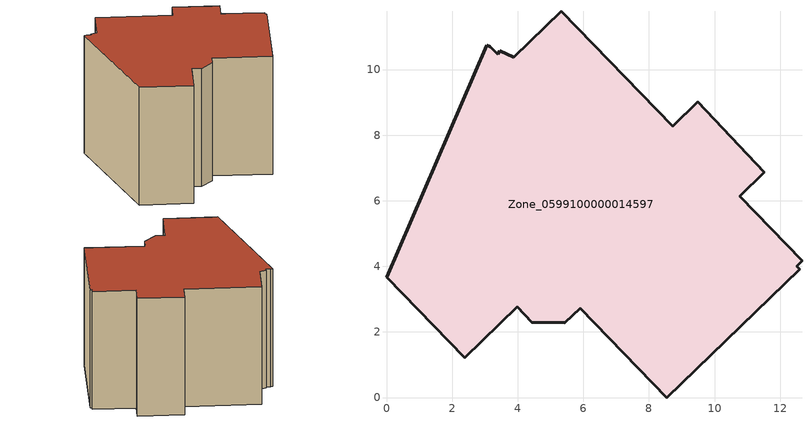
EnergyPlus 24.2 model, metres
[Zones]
Zone_0599100000014597
 floor ground (C_G): 10.77,6.13 12.67,4.17 12.51,4.01 12.6,3.91 8.54,0 5.9,2.73 5.43,2.28 4.43,2.3 3.98,2.76 2.38,1.21 0,3.67 3.05,10.74 3.16,10.69 3.4,10.46 3.45,10.57 3.88,10.38 5.32,11.77 8.72,8.27 9.49,9.02 11.52,6.86 z0
 wall outside (C_F): 0,3.67 2.38,1.21 3.98,2.76 4.43,2.3 5.43,2.28 5.9,2.73 8.54,0 12.6,3.91 12.51,4.01 12.67,4.17 10.77,6.13 11.52,6.86 9.49,9.02 8.72,8.27 5.32,11.77 3.88,10.38 3.45,10.57 3.4,10.46 3.16,10.69 3.05,10.74 0,3.67 z0:8.31
 roof outside (C_R): 11.52,6.86 9.49,9.02 8.72,8.27 5.32,11.77 3.88,10.38 3.45,10.57 3.4,10.46 3.16,10.69 3.05,10.74 0,3.67 2.38,1.21 3.98,2.76 4.43,2.3 5.43,2.28 5.9,2.73 8.54,0 12.6,3.91 12.51,4.01 12.67,4.17 10.77,6.13 z8.31
[BUILDING]
Pand.0599100000014597: North Axis=0; Terrain=City; Loads Convergence Tolerance Value=0.04; Temperature Convergence Tolerance Value=0.4; Solar Distribution=FullExterior; Maximum Number of Warmup Days=25; Minimum Number of Warmup Days=1
[Site:Location]
Rotterdam.The.Hague.AP_ZH_NLD Design_Conditions: Latitude=51.96; Longitude=4.45; Time Zone=1; Elevation=-4.5
[SITE:GROUNDTEMPERATURE:BUILDINGSURFACE]
18, 18, 18, 18, 18, 18, 18, 18, 18, 18, 18, 18
[MATERIAL] Thermal Absorptance=0.9; Solar Absorptance=0.7; Visible Absorptance=0.7
Name | Roughness | Thickness | Conductivity | Density | Specific Heat
G.TI.1975-1991 | MediumSmooth | 0.15 | 0.288461 | 540 | 1210
F.TI.1975-1991 | Rough | 0.3 | 0.230769 | 1920 | 840
R.TI.1975-1991 | MediumRough | 0.2 | 0.153846 | 1500 | 1000
[CONSTRUCTION]
C_G: G.TI.1975-1991
C_F: F.TI.1975-1991
C_R: R.TI.1975-1991
[ZONE]
Zone_0599100000014597: Type=1; Multiplier=1; Ceiling Height=Autocalculate; Volume=Autocalculate; Floor Area=autocalculate; Part of Total Floor Area=Yes
[ZONEINFILTRATION:DESIGNFLOWRATE]
Infil_Zone_0599100000014597: Zone or ZoneList or Space or SpaceList=Zone_0599100000014597; Schedule=AlwaysOn; Design Flow Rate Calculation Method=Flow/Area; Flow Rate per Floor Area=0.003; Constant Term Coefficient=1; Temperature Term Coefficient=0; Velocity Term Coefficient=0; Velocity Squared Term Coefficient=0
[HVACTEMPLATE:ZONE:IDEALLOADSAIRSYSTEM]
Zone_0599100000014597: Maximum Heating Supply Air Temperature=50; Minimum Cooling Supply Air Temperature=13; Maximum Heating Supply Air Humidity Ratio=0.0156; Minimum Cooling Supply Air Humidity Ratio=0.0077; Heating Limit=NoLimit; Cooling Limit=NoLimit; Dehumidification Control Type=ConstantSensibleHeatRatio; Cooling Sensible Heat Ratio=0.7; Dehumidification Setpoint=60; Humidification Control Type=None; Humidification Setpoint=30; Outdoor Air Method=None; Outdoor Air Flow Rate per Person=0.00944; Outdoor Air Flow Rate per Zone Floor Area=0; Outdoor Air Flow Rate per Zone=0; Demand Controlled Ventilation Type=None; Outdoor Air Economizer Type=NoEconomizer; Heat Recovery Type=None; Sensible Heat Recovery Effectiveness=0.7; Latent Heat Recovery Effectiveness=0.65
[ZONECONTROL:THERMOSTAT]
ThermostatControl_Zone_0599100000014597: Zone or ZoneList=Zone_0599100000014597; Control Type Schedule=DualSetpointControlType; Control 1=Thermostat_Zone_0599100000014597; Temperature Difference Between Cutout And Setpoint=0
[THERMOSTATSETPOINT:DUALSETPOINT]
Thermostat_Zone_0599100000014597: Heating Setpoint Temperature Schedule=HeatingSetpoint_Zone_0599100000014597; Cooling Setpoint Temperature Schedule=CoolingSetpoint_Zone_0599100000014597
[SCHEDULE:COMPACT]
HeatingSetpoint_Zone_0599100000014597: Through: 12/31, For: AllDays, Until: 24:00, 21
CoolingSetpoint_Zone_0599100000014597: Through: 12/31, For: AllDays, Until: 24:00, 24
DualSetpointControlType: Through: 12/31, For: AllDays, Until: 24:00, 4
AlwaysOn: Through: 12/31, For: AllDays, Until: 24:00, 1
